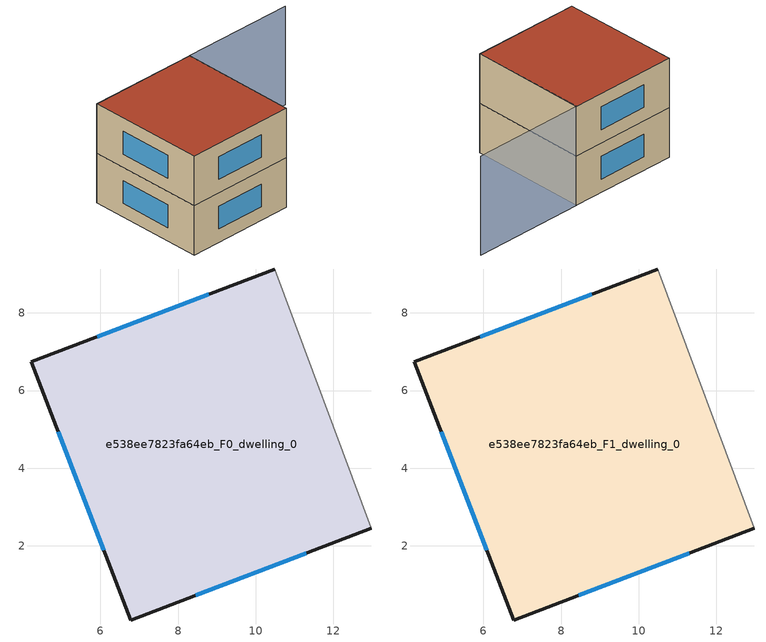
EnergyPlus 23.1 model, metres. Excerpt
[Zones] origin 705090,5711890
e538ee7823fa64eb_F0_dwelling_0
 floor ground (EU_floor_Construction): 10.49,9.13 12.97,2.45 6.78,0.09 4.22,6.74 z0
 wall outside (EU_wall_Construction): 10.49,9.13 4.22,6.74 6.78,0.09 12.97,2.45 z0:3
 wall adiabatic (EU_wall_Construction): 12.97,2.45 10.49,9.13 z0:3
 window (EU_Window_Construction): 4.91,4.94 6.09,1.89 / 8.79,8.49 5.92,7.39 / 8.45,0.73 11.3,1.81 z0.81:2.19
e538ee7823fa64eb_F1_dwelling_0
 floor to e538ee7823fa64eb_F0_dwelling_0 (EU_floor_Construction): 10.49,9.13 12.97,2.45 6.78,0.09 4.22,6.74 z3
 wall outside (EU_wall_Construction): 10.49,9.13 4.22,6.74 6.78,0.09 12.97,2.45 z3:6
 wall adiabatic (EU_wall_Construction): 12.97,2.45 10.49,9.13 z3:6
 window (EU_Window_Construction): 4.91,4.94 6.09,1.89 / 8.79,8.49 5.92,7.39 / 8.45,0.73 11.3,1.81 z3.81:5.19
 roof outside (EU_roof_Construction): 12.97,2.45 10.49,9.13 4.22,6.74 6.78,0.09 z6
shading: 12.97,2.45 10.45,9.13 / 10.45,9.13 16.91,11.58 z0:6
[Building]
EU S2 Campaign: North Axis=0; Terrain=City; Solar Distribution=FullExterior
[Site:Location]
London: Latitude=51.5; Longitude=-0.5; Time Zone=0; Elevation=25
[SizingPeriod:WeatherFileDays]
AnnualSizingPeriod: Begin Month=1; Begin Day of Month=1; End Month=12; End Day of Month=31; Day of Week for Start Day=Monday; Use Weather File Daylight Saving Period=No; Use Weather File Rain and Snow Indicators=No
[MATERIAL]
EU_InternalMass_Material: Roughness=MediumRough; Thickness=0.1; Conductivity=1; Density=1800; Specific Heat=900; Thermal Absorptance=0.9; Solar Absorptance=0.7; Visible Absorptance=0.7
[MATERIAL:NOMASS] Roughness=MediumRough; Thermal Absorptance=0.9; Solar Absorptance=0.7; Visible Absorptance=0.7
Name | Thermal Resistance
EU_wall_NoMass | 0.727863
EU_roof_NoMass | 0.773354
EU_floor_NoMass | 1.79329
[WINDOWMATERIAL:SIMPLEGLAZINGSYSTEM]
EU_Window_SimpleGlazing: UFactor=2.58614; Solar Heat Gain Coefficient=0.76; Visible Transmittance=0.76
[CONSTRUCTION]
EU_wall_Construction: EU_wall_NoMass
EU_roof_Construction: EU_roof_NoMass
EU_floor_Construction: EU_floor_NoMass
EU_Window_Construction: EU_Window_SimpleGlazing
EU_InternalMass_Construction: EU_InternalMass_Material
[ZONE] Type=1; Multiplier=1; Ceiling Height=autocalculate; Floor Area=autocalculate; Part of Total Floor Area=Yes
Name | Volume
e538ee7823fa64eb_F0_dwelling_0 | 142.689
e538ee7823fa64eb_F1_dwelling_0 | 142.688
[INTERNALMASS] Construction=EU_InternalMass_Construction; Surface Area=47.563
Name | Zone or ZoneList
e538ee7823fa64eb_F0_dwelling_0_EU_InternalMass | e538ee7823fa64eb_F0_dwelling_0
e538ee7823fa64eb_F1_dwelling_0_EU_InternalMass | e538ee7823fa64eb_F1_dwelling_0
[OTHEREQUIPMENT] Fuel Type=Electricity; Design Level Calculation Method=Watts/Area; Power per Zone Floor Area=1; Fraction Latent=0; Fraction Radiant=0; Fraction Lost=0; Carbon Dioxide Generation Rate=0; EndUse Subcategory=EU_Step8_InternalGains
Name | Zone or ZoneList or Space or SpaceList | Schedule
EU_Step8_InternalGain_e538ee7823fa64eb_F0_dwelling_0_f000 | e538ee7823fa64eb_F0_dwelling_0 | EU_Step8_GainSchedule_e538ee7823fa64eb_F0_dwelling_0_f000
EU_Step8_InternalGain_e538ee7823fa64eb_F1_dwelling_0_f000 | e538ee7823fa64eb_F1_dwelling_0 | EU_Step8_GainSchedule_e538ee7823fa64eb_F1_dwelling_0_f000
[ZONEVENTILATION:DESIGNFLOWRATE] Schedule=EU_AlwaysOn; Design Flow Rate Calculation Method=AirChanges/Hour; Air Changes per Hour=0.484901; Ventilation Type=Natural; Fan Pressure Rise=0; Fan Total Efficiency=1; Constant Term Coefficient=1; Temperature Term Coefficient=0; Velocity Term Coefficient=0; Velocity Squared Term Coefficient=0; Minimum Indoor Temperature=-100; Maximum Indoor Temperature=100; Delta Temperature=-100; Minimum Outdoor Temperature=-100; Maximum Outdoor Temperature=100; Maximum Wind Speed=40
Name | Zone or ZoneList or Space or SpaceList
EU_ConstantAir_e538ee7823fa64eb_F0_dwelling_0 | e538ee7823fa64eb_F0_dwelling_0
EU_ConstantAir_e538ee7823fa64eb_F1_dwelling_0 | e538ee7823fa64eb_F1_dwelling_0
[HVACTEMPLATE:THERMOSTAT] Constant Heating Setpoint=20; Constant Cooling Setpoint=50
EU_HeatOnly_e538ee7823fa64eb_F0_dwelling_0; EU_HeatOnly_e538ee7823fa64eb_F1_dwelling_0
[HVACTEMPLATE:ZONE:IDEALLOADSAIRSYSTEM] System Availability Schedule=EU_AlwaysOn; Maximum Heating Supply Air Temperature=50; Minimum Cooling Supply Air Temperature=13; Maximum Heating Supply Air Humidity Ratio=0.0156; Minimum Cooling Supply Air Humidity Ratio=0.0077; Heating Limit=NoLimit; Cooling Limit=NoLimit; Heating Availability Schedule=EU_AlwaysOn; Cooling Availability Schedule=EU_CoolingOff; Dehumidification Control Type=ConstantSensibleHeatRatio; Cooling Sensible Heat Ratio=0.7; Dehumidification Setpoint=60; Humidification Control Type=None; Humidification Setpoint=30; Outdoor Air Method=None; Outdoor Air Flow Rate per Person=0.00944; Outdoor Air Flow Rate per Zone Floor Area=0; Outdoor Air Flow Rate per Zone=0; Demand Controlled Ventilation Type=None; Outdoor Air Economizer Type=NoEconomizer; Heat Recovery Type=None; Sensible Heat Recovery Effectiveness=0.7; Latent Heat Recovery Effectiveness=0.65
Name | Template Thermostat
e538ee7823fa64eb_F0_dwelling_0 | EU_HeatOnly_e538ee7823fa64eb_F0_dwelling_0
e538ee7823fa64eb_F1_dwelling_0 | EU_HeatOnly_e538ee7823fa64eb_F1_dwelling_0
[SIZING:ZONE] Zone Cooling Design Supply Air Temperature Input Method=SupplyAirTemperature; Zone Cooling Design Supply Air Temperature=13; Zone Heating Design Supply Air Temperature Input Method=SupplyAirTemperature; Zone Heating Design Supply Air Temperature=50; Zone Cooling Design Supply Air Humidity Ratio=0.008; Zone Heating Design Supply Air Humidity Ratio=0.008; Cooling Design Air Flow Method=DesignDay; Cooling Design Air Flow Rate=0; Cooling Minimum Air Flow per Zone Floor Area=0.000762; Cooling Minimum Air Flow=0; Cooling Minimum Air Flow Fraction=0.2; Heating Design Air Flow Method=DesignDay; Heating Design Air Flow Rate=0; Heating Maximum Air Flow per Zone Floor Area=0.002032; Heating Maximum Air Flow=0.141576; Heating Maximum Air Flow Fraction=0.3; Account for Dedicated Outdoor Air System=No; Dedicated Outdoor Air System Control Strategy=NeutralSupplyAir; Dedicated Outdoor Air Low Setpoint Temperature for Design=autosize; Dedicated Outdoor Air High Setpoint Temperature for Design=autosize; Zone Load Sizing Method=Sensible Load Only No Latent Load; Zone Latent Cooling Design Supply Air Humidity Ratio Input Method=HumidityRatioDifference; Zone Cooling Design Supply Air Humidity Ratio Difference=0.005; Zone Latent Heating Design Supply Air Humidity Ratio Input Method=HumidityRatioDifference; Zone Humidification Design Supply Air Humidity Ratio Difference=0.005
e538ee7823fa64eb_F0_dwelling_0; e538ee7823fa64eb_F1_dwelling_0
[SCHEDULE:CONSTANT]
Name | Hourly Value
EU_AlwaysOn | 1
EU_CoolingOff | 0
[SCHEDULE:FILE] Column Number=1; Rows to Skip at Top=0; Number of Hours of Data=8760; Column Separator=Comma; Interpolate to Timestep=No; Minutes per Item=60; Adjust Schedule for Daylight Savings=Yes
Name | File
EU_Step8_GainSchedule_e538ee7823fa64eb_F0_dwelling_0_f000 | ../../schedules/e538ee7823fa64eb/e538ee7823fa64eb_F0_dwelling_0_f000_gain.csv
EU_Step8_GainSchedule_e538ee7823fa64eb_F1_dwelling_0_f000 | ../../schedules/e538ee7823fa64eb/e538ee7823fa64eb_F1_dwelling_0_f000_gain.csv
